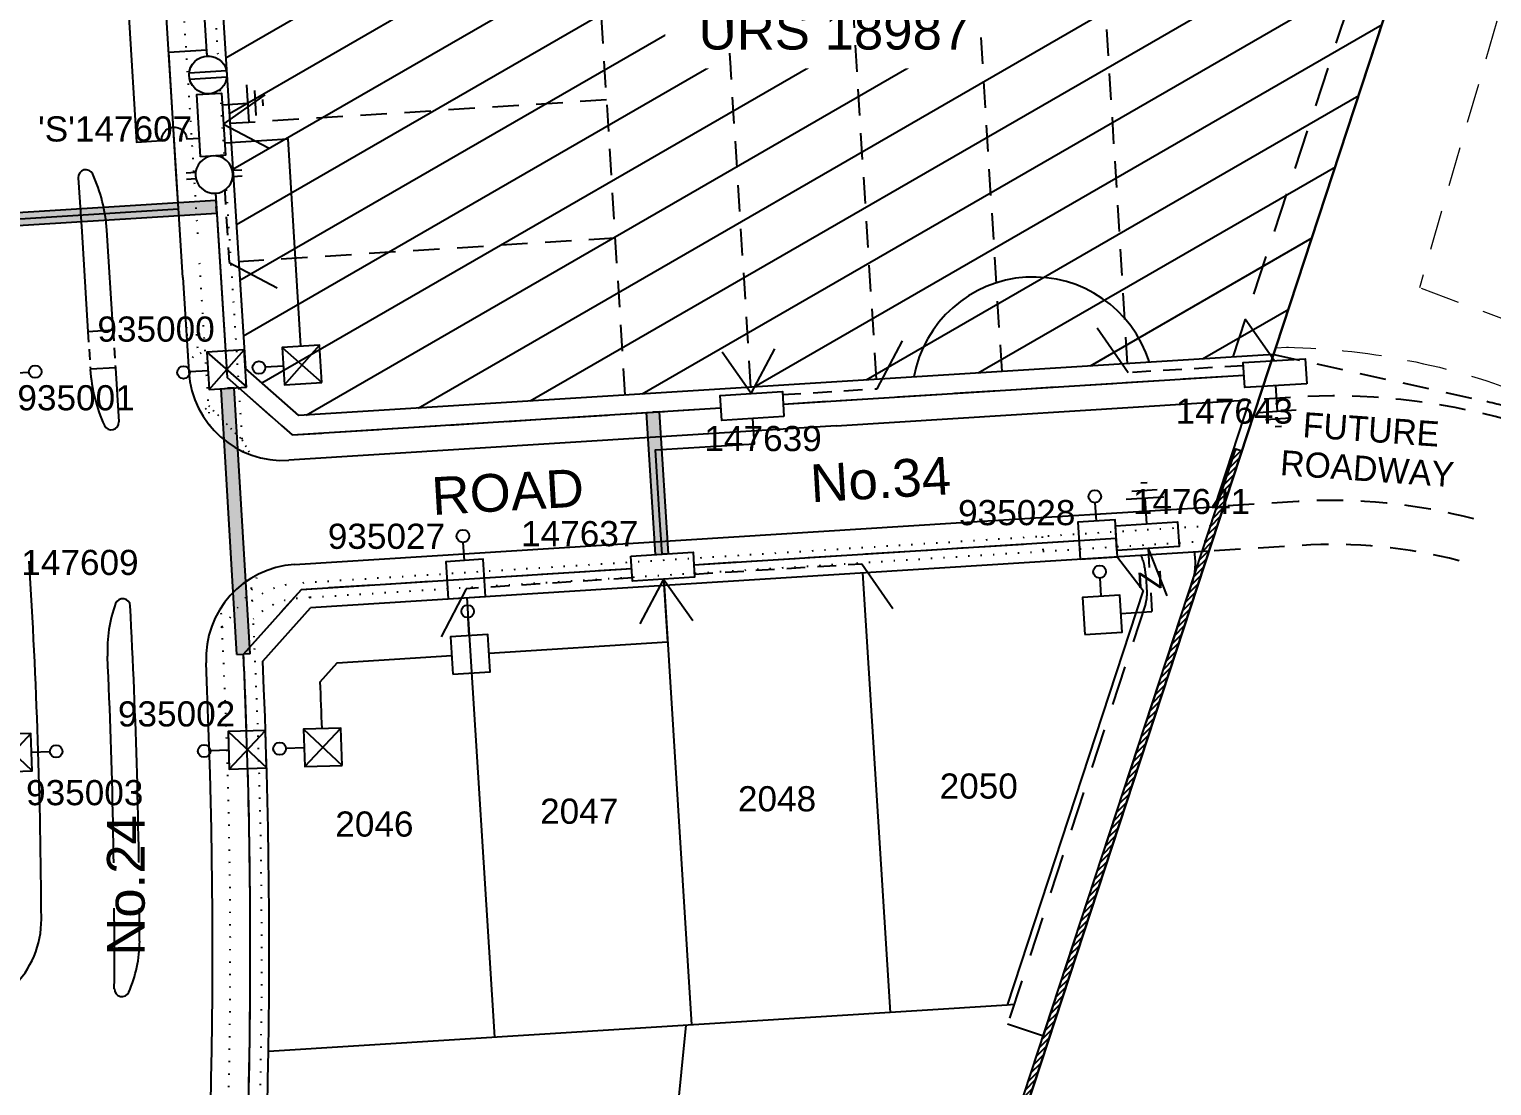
# Model space of a CAD drawing. Header units: metres. Extents: x 305482 to 305978, y 6275861 to 6276842.
# Drawn here: x 305741.5 to 305857.8, y 6276388.3 to 6276472.3 of the extents above; entities that cross this region are included whole.
import ezdxf
from ezdxf.enums import TextEntityAlignment as Align

# ---------------------------------------------------------------- set-up
doc = ezdxf.new("R2010")
doc.units = ezdxf.units.M
doc.header["$LTSCALE"] = 0.7
for name, pattern in [('Cable Exist OH', [1, 1, 0]), ('Cable Exist UG', [8.2, 4, -1.2, 1.8, -1.2]), ('Dash', [5, 3, -2]), ('DOT', [6.35, 0, -6.35]), ('IE Trench LV', [6.5, 5, -1.5])]:
    doc.linetypes.add(name, pattern=pattern)
doc.layers.get('0').update_dxf_attribs({"color": 6})
for name, color, linetype in [('_User Miscellaneous1', 3, 'Continuous'), ('_User Miscellaneous10', 8, 'Continuous'), ('_User Miscellaneous11', 7, 'Continuous'), ('_User Miscellaneous3', 11, 'Continuous'), ('_User Miscellaneous4', 7, 'Continuous'), ('_User Miscellaneous7', 150, 'Continuous'), ('_User Miscellaneous8', 7, 'Continuous'), ('_User Miscellaneous9', 8, 'Continuous'), ('Cadastre Developer_SP_NEW', 4, 'Continuous'), ('Cadastre Land Parcels_SP_EXT', 4, 'Continuous'), ('Cadastre Roads_SP_NEW', 8, 'Continuous'), ('Duct_SP_NEW', 2, 'Continuous'), ('Equip_LV_NEW', 5, 'Continuous'), ('Mains_LV_NEW_R6', 2, 'Continuous'), ('Mains_LV_NEW_T84', 2, 'Continuous'), ('Services_SP_NEW_UG', 2, 'Continuous'), ('SupportsUG_SP_LV_NEW', 2, 'Continuous'), ('SupportsUG_SP_LV_SL_NEW', 2, 'Continuous'), ('Trench_SP_NEW', 2, 'Continuous')]:
    doc.layers.add(name, color=color, linetype=linetype)
doc.layers.add('_User Miscellaneous5', color=7, linetype='Continuous', lineweight=35)
doc.layers.add('_User Notes', color=7, linetype='Continuous', plot=False)
doc.styles.add('ARIAL', font='arial.ttf', dxfattribs={"height": 2})
doc.styles.add('ARIAL 3.0', font='arial.ttf', dxfattribs={"height": 3})
doc.styles.add('Dot', font='dotfont.shx', dxfattribs={"height": 2})
doc.styles.add('POLE_LABEL', font='arial.ttf')
doc.styles.add('SL_LABEL', font='arial.ttf')
doc.styles.get("Standard").update_dxf_attribs({"font": 'arial.ttf'})
doc.styles.add('style1', font='iso3098b.shx')
doc.linetypes.add('Cable New UG', pattern='A,8,-1,["x",style1,S=3.5,R=0,X=0.35,Y=-1],-3.5', length=12.5)
doc.linetypes.add('Cable Z', pattern='A,8,-1,["Z",Standard,S=2.5,R=0,X=0.35,Y=-1.25],-3.5', length=12.5)
doc.linetypes.add('IE Trench HV', pattern='A,8,-2,["/",style1,S=2.5,R=0,X=0.1,Y=-1],-4.5', length=14.5)

# ---------------------------------------------------------------- blocks, each defined once
blk = doc.blocks.new('*U52')
at = {"lineweight": -3}
blk.add_lwpolyline([(-2.48, 2.49), (2.47, 2.49), (2.47, 0.51), (-2.48, 0.51)], close=True, dxfattribs=at)
for tag, flags, p in [('STREET_CODE', 9, (1.5, 3.5)), ('OWNED_BY', 9, (1.5, 3.3)), ('OPERATED_BY', 9, (1.5, 3.1)), ('STATE', 9, (1.5, 2.7)), ('SUPPORT_TYPE', 9, (1.5, 2.5)), ('MAINTAINED_BY', 9, (1.5, 2.9)), ('USAGE', 9, (1.5, 2.3)), ('SUBURB', 9, (1.5, 1.7)), ('STREETNAME', 9, (1.5, 1.5)), ('LEGEND', 9, (1.5, 2.1)), ('PARENT', 9, (1.5, 1.9)), ('LOCATION', 9, (1.5, 1.3)), ('NOTES', 9, (1.5, 1.1)), ('Z', 1, (1.5, 0.9))]:
    blk.add_attdef(tag, text='', height=0.2, dxfattribs=dict(flags=flags)).set_placement(p, align=Align.MIDDLE_LEFT)
at = {"layer": '_User Miscellaneous4', "style": 'ARIAL', "flags": 8}
blk.add_attdef('ASSET_NUM', text='', height=2, dxfattribs=at).set_placement((2, 5.5), align=Align.MIDDLE_LEFT)
blk = doc.blocks.new('A$C1B2C29DD')
at = {"layer": 'Services_SP_NEW_UG', "color": 2, "flags": 128}
for points in [[(0, 0), (-2.1, 3.44)], [(0, 0), (2.1, 3.44)]]:
    blk.add_lwpolyline(points, dxfattribs=at)
blk = doc.blocks.new('*U51')
at = {"layer": 'Services_SP_NEW_UG', "color": 2, "flags": 128}
blk.add_lwpolyline([(15.7, -0.72), (17.94, 2.97)], dxfattribs=at)
at = {"layer": 'Services_SP_NEW_UG', "color": 2, "linetype": 'Dash', "ltscale": 0.7, "flags": 128}
blk.add_lwpolyline([(2.47, -0.75), (15.7, -0.72)], dxfattribs=at)
blk = doc.blocks.new('*U50')
at = {"layer": 'Services_SP_NEW_UG', "color": 2, "flags": 128}
blk.add_lwpolyline([(-15.8, -0.73), (-18.04, 2.96)], dxfattribs=at)
at = {"layer": 'Services_SP_NEW_UG', "color": 2, "linetype": 'Dash', "ltscale": 0.7, "flags": 128}
blk.add_lwpolyline([(-2.47, -0.75), (-15.8, -0.73)], dxfattribs=at)
blk = doc.blocks.new('*U70')
at = {"layer": 'Services_SP_NEW_UG', "color": 2, "flags": 128}
blk.add_lwpolyline([(11, -0.75), (13.25, 2.93)], dxfattribs=at)
at = {"layer": 'Services_SP_NEW_UG', "color": 2, "linetype": 'Dash', "ltscale": 0.7, "flags": 128}
blk.add_lwpolyline([(2.47, -0.75), (11, -0.75)], dxfattribs=at)
blk = doc.blocks.new('*U54')
at = {"layer": 'Services_SP_NEW_UG', "color": 2, "flags": 128}
blk.add_lwpolyline([(10, -0.75), (12.25, 2.93)], dxfattribs=at)
at = {"layer": 'Services_SP_NEW_UG', "color": 2, "linetype": 'Dash', "ltscale": 0.7, "flags": 128}
blk.add_lwpolyline([(2.47, -0.75), (10, -0.75)], dxfattribs=at)
blk = doc.blocks.new('*U71')
at = {"lineweight": -3}
blk.add_lwpolyline([(-2.51, 2.46), (2.44, 2.52), (2.47, 0.54), (-2.48, 0.48)], close=True, dxfattribs=at)
for tag, flags, p in [('STREET_CODE', 9, (1.5, 3.5)), ('OWNED_BY', 9, (1.5, 3.3)), ('OPERATED_BY', 9, (1.5, 3.1)), ('STATE', 9, (1.5, 2.7)), ('SUPPORT_TYPE', 9, (1.5, 2.5)), ('MAINTAINED_BY', 9, (1.5, 2.9)), ('USAGE', 9, (1.5, 2.3)), ('SUBURB', 9, (1.5, 1.7)), ('STREETNAME', 9, (1.5, 1.5)), ('LEGEND', 9, (1.5, 2.1)), ('PARENT', 9, (1.5, 1.9)), ('LOCATION', 9, (1.5, 1.3)), ('NOTES', 9, (1.5, 1.1)), ('Z', 1, (1.5, 0.9))]:
    blk.add_attdef(tag, text='', height=0.2, dxfattribs=dict(flags=flags)).set_placement(p, align=Align.MIDDLE_LEFT)
at = {"layer": '_User Miscellaneous4', "style": 'ARIAL', "flags": 8}
blk.add_attdef('ASSET_NUM', text='', height=2, dxfattribs=at).set_placement((2, 5.5), align=Align.MIDDLE_LEFT)
blk = doc.blocks.new('*U72')
at = {"layer": 'Services_SP_NEW_UG', "color": 2, "flags": 128}
blk.add_lwpolyline([(-11.63, 1.02), (-13.29, 5)], dxfattribs=at)
at = {"layer": 'Services_SP_NEW_UG', "color": 2, "linetype": 'Dash', "ltscale": 0.7, "flags": 128}
blk.add_lwpolyline([(-2.56, -0.37), (-11.63, 1.02)], dxfattribs=at)
blk = doc.blocks.new('*U242')
at = {"layer": '_User Miscellaneous7', "lineweight": -3}
for points in [[(0, -3.03), (0, -1.58)], [(-1.49, -3.03), (1.49, -6)], [(1.49, -3.03), (-1.49, -6)]]:
    blk.add_lwpolyline(points, dxfattribs=at)
blk.add_lwpolyline([(-1.49, -6), (1.49, -6), (1.49, -3.03), (-1.49, -3.03)], close=True, dxfattribs=at)
blk.add_circle((0, -1.08), 0.5, dxfattribs=at)
at = {"layer": '_User Miscellaneous8', "color": 2, "lineweight": -3}
blk.add_lwpolyline([(-1.49, 0), (1.49, 0), (1.49, 2.97), (-1.49, 2.97)], close=True, dxfattribs=at)
at = {"layer": '_User Miscellaneous9', "color": 2, "lineweight": -3}
for points in [[(-1.49, 2.97), (1.49, 0)], [(1.49, 2.97), (-1.49, -0.01)]]:
    blk.add_lwpolyline(points, dxfattribs=at)
at = {"style": 'POLE_LABEL', "flags": 9}
blk.add_attdef('STRUCTURE_PLANT_NUMBER', text='', height=0.2, dxfattribs=at).set_placement((1.64, 1.73), align=Align.MIDDLE_LEFT)
for tag, flags, p in [('STREET_CODE', 9, (1.64, 1.49)), ('OWNED_BY', 9, (1.64, 1.09)), ('COLUMN_TYPE', 9, (1.64, 1.29)), ('OPERATED_BY', 9, (1.64, 0.89)), ('STATE', 9, (1.64, 0.49)), ('MAINTAINED_BY', 9, (1.64, 0.69)), ('USAGE', 9, (1.64, 0.29)), ('LEGEND', 9, (1.64, 0.09)), ('SUBURB', 9, (1.64, -0.31)), ('STREETNAME', 9, (1.64, -0.51)), ('PARENT', 9, (1.64, -0.11)), ('LOCATION', 9, (1.64, -0.71)), ('NOTES', 9, (1.64, -0.91)), ('LABEL_ALIGNMENT', 9, (1.64, -1.11)), ('Z', 1, (1.64, -1.31))]:
    blk.add_attdef(tag, text='', height=0.2, dxfattribs=dict(flags=flags)).set_placement(p, align=Align.MIDDLE_LEFT)
at = {"layer": '_User Miscellaneous5', "style": 'ARIAL', "flags": 8}
blk.add_attdef('ASSET_NUM', text='', height=2, dxfattribs=at).set_placement((2, 3.49), align=Align.MIDDLE_LEFT)
blk = doc.blocks.new('*U107')
at = {"layer": '_User Miscellaneous8', "color": 2}
blk.add_line((0, 0), (0, 1.45), dxfattribs=at)
blk.add_circle((0, 1.95), 0.5, dxfattribs=at)
for tag, p, flags in [('Z', (0, 0), 1), ('OPERATED_BY', (0, -9.61), 9)]:
    blk.add_attdef(tag, p, '', height=0.2, dxfattribs=dict(flags=flags))
at = {"style": 'SL_LABEL', "flags": 9}
blk.add_attdef('STREET_CODE', text='', height=0.2, dxfattribs=at).set_placement((0, -0.2), align=Align.MIDDLE_LEFT)
at = {"flags": 9}
for tag, p in [('CONSTRUCTED_VOLTAGE', (0, -0.4)), ('CONTROL_TYPE', (0, -0.6)), ('LANTERN_PURPOSE', (0, -0.8)), ('LANTERN_TYPE', (0, -1)), ('NO_PHASES', (0, -1.2)), ('OPERATING_VOLTAGE', (0, -1.4)), ('ORIENTATION', (0, -1.6)), ('OWNED_BY', (0, -1.8)), ('STATE', (0, -2)), ('CEXIST', (0, -2.4)), ('USAGE', (0, -2.2)), ('CNEW', (0, -2.6)), ('CNUMBER', (0, -2.8)), ('CREMOVE', (0, -3)), ('CREPLACE', (0, -3.2)), ('LKINGHEIGHT', (0, -3.4)), ('LBRACKET', (0, -3.6)), ('LBRACKETVOCAB', (0, -3.8)), ('LCATEGORY', (0, -4)), ('LCHARGE1', (0, -4.2)), ('LCHARGE1PERCENT', (0, -4.4)), ('LCHARGE2', (0, -4.6)), ('LCHARGE2PERCENT', (0, -4.8)), ('LCHARGE3', (0, -5)), ('LCHARGE3PERCENT', (0, -5.2)), ('LEXIST', (0, -5.4)), ('LLAMP', (0, -5.6)), ('LLAMPVOCAB', (0, -5.8)), ('LMAST', (0, -6)), ('LMASTVOCAB', (0, -6.2)), ('LNEW', (0, -6.4)), ('LANTNUMBER', (0, -6.6)), ('LOUTREACH', (0, -7)), ('LOUTREACHVOCAB', (0, -7.2)), ('LRATECODE', (0, -7.4)), ('LREMOVE', (0, -7.6)), ('LREPLACE', (0, -7.8)), ('LTYPE', (0, -8)), ('LTYPEVOCAB', (0, -8.2)), ('SUBURB', (0, -8.6)), ('STREETNAME', (0, -8.8)), ('LEGEND', (0, -8.4)), ('LOCATION', (0, -9)), ('NOTES', (0, -9.2)), ('MAINTAINED_BY', (0, -9.86))]:
    blk.add_attdef(tag, text='', height=0.2, dxfattribs=at).set_placement(p, align=Align.MIDDLE_LEFT)
at = {"layer": '_User Notes', "style": 'SL_LABEL', "flags": 8}
blk.add_attdef('ASSET_NUM', text='', height=2.5, dxfattribs=at).set_placement((2, 2), align=Align.MIDDLE_LEFT)
at = {"layer": '_User Notes', "flags": 8}
blk.add_attdef('LNUMBER', text='', height=2.5, dxfattribs=at).set_placement((1.2, -2.8), align=Align.MIDDLE_LEFT)
blk = doc.blocks.new('*U158')
at = {"layer": '_User Miscellaneous7', "lineweight": -3}
blk.add_lwpolyline([(0, -3.03), (0, -1.58)], dxfattribs=at)
blk.add_lwpolyline([(-1.49, -6), (1.49, -6), (1.49, -3.03), (-1.49, -3.03)], close=True, dxfattribs=at)
blk.add_circle((0, -1.08), 0.5, dxfattribs=at)
at = {"layer": '_User Miscellaneous8', "color": 2, "lineweight": -3}
blk.add_lwpolyline([(-1.49, 0), (1.49, 0), (1.49, 2.97), (-1.49, 2.97)], close=True, dxfattribs=at)
at = {"style": 'POLE_LABEL', "flags": 9}
blk.add_attdef('STRUCTURE_PLANT_NUMBER', text='', height=0.2, dxfattribs=at).set_placement((1.64, 1.73), align=Align.MIDDLE_LEFT)
for tag, flags, p in [('STREET_CODE', 9, (1.64, 1.49)), ('OWNED_BY', 9, (1.64, 1.09)), ('COLUMN_TYPE', 9, (1.64, 1.29)), ('OPERATED_BY', 9, (1.64, 0.89)), ('STATE', 9, (1.64, 0.49)), ('MAINTAINED_BY', 9, (1.64, 0.69)), ('USAGE', 9, (1.64, 0.29)), ('LEGEND', 9, (1.64, 0.09)), ('SUBURB', 9, (1.64, -0.31)), ('STREETNAME', 9, (1.64, -0.51)), ('PARENT', 9, (1.64, -0.11)), ('LOCATION', 9, (1.64, -0.71)), ('NOTES', 9, (1.64, -0.91)), ('LABEL_ALIGNMENT', 9, (1.64, -1.11)), ('Z', 1, (1.64, -1.31))]:
    blk.add_attdef(tag, text='', height=0.2, dxfattribs=dict(flags=flags)).set_placement(p, align=Align.MIDDLE_LEFT)
at = {"layer": '_User Miscellaneous5', "style": 'ARIAL', "flags": 8}
blk.add_attdef('ASSET_NUM', text='', height=2, dxfattribs=at).set_placement((2, 3.49), align=Align.MIDDLE_LEFT)
blk = doc.blocks.new('Earth')
for p, q in [((0, -2.04), (0, 0)), ((-1.5, -2.04), (1.5, -2.04)), ((-1, -2.64), (1, -2.64)), ((-0.25, -3.24), (0.25, -3.24))]:
    blk.add_line(p, q)
blk = doc.blocks.new('*U116')
for tag, flags, p in [('ACTUAL_STATUS', 9, (1.5, 0)), ('CONSTRUCTED_VOLTAGE', 9, (1.5, -0.2)), ('OPERATING_VOLTAGE', 9, (1.5, -0.6)), ('ORIENTATION', 9, (1.5, -0.8)), ('STATE', 9, (1.5, -1)), ('SWITCH_TYPE', 9, (1.5, -1.2)), ('NO_PHASES', 9, (1.5, -0.4)), ('OWNED_BY', 9, (1.5, -1.8)), ('OPERATED_BY', 9, (1.5, -2)), ('USAGE', 9, (1.5, -1.4)), ('NOTES', 9, (1.5, -1.6)), ('MAINTAINED_BY', 9, (1.5, -2.2)), ('NUMBER_OF_PHASES', 9, (1.5, -2.4)), ('TYPE', 9, (1.5, -2.6)), ('Z', 1, (1.5, -2.8))]:
    blk.add_attdef(tag, text='', height=0.2, dxfattribs=dict(flags=flags)).set_placement(p, align=Align.MIDDLE_LEFT)
blk.add_wipeout([(-7.7, 2.05), (-7.83, 1.91), (-7.93, 1.75), (-8.02, 1.58), (-8.08, 1.41), (-8.12, 1.22), (-8.14, 1.04), (-8.13, 0.85), (-8.1, 0.66), (-8.05, 0.48), (-7.98, 0.31), (-7.88, 0.15), (-7.77, 0), (-7.63, -0.13), (-7.49, -0.25), (-7.32, -0.34), (-7.15, -0.42), (-6.97, -0.47), (-6.79, -0.5), (-6.6, -0.5), (-6.41, -0.49), (-6.23, -0.44), (-6.05, -0.38), (-5.89, -0.3), (-5.73, -0.19), (-5.59, -0.07), (-5.47, 0.07), (-5.36, 0.23), (-5.27, 0.4), (-5.21, 0.57), (-5.17, 0.76), (-5.15, 0.94), (-5.16, 1.13), (-5.19, 1.32), (-5.24, 1.5), (-5.31, 1.67), (-5.41, 1.83), (-5.52, 1.98), (-5.66, 2.11), (-5.81, 2.23), (-5.97, 2.32), (-6.14, 2.4), (-6.32, 2.45), (-6.5, 2.48), (-6.69, 2.48), (-6.88, 2.47), (-7.06, 2.42), (-7.24, 2.36), (-7.41, 2.28), (-7.56, 2.17)])
for p, q in [((-6.9, -0.49), (-6.9, 2.47)), ((-6.4, -0.49), (-6.4, 2.47))]:
    blk.add_line(p, q)
blk.add_circle((-6.65, 0.99), 1.5)
blk = doc.blocks.new('LV_UG_LINKS_OPEN_NEW')
blk.add_wipeout([(-1.17, 0.93), (-1.28, 0.78), (-1.36, 0.61), (-1.43, 0.44), (-1.47, 0.25), (-1.49, 0.07), (-1.49, -0.12), (-1.46, -0.31), (-1.41, -0.49), (-1.34, -0.66), (-1.25, -0.82), (-1.13, -0.97), (-1, -1.11), (-0.86, -1.22), (-0.7, -1.32), (-0.53, -1.4), (-0.35, -1.45), (-0.16, -1.49), (0.03, -1.49), (0.21, -1.48), (0.4, -1.44), (0.57, -1.38), (0.74, -1.3), (0.9, -1.19), (1.04, -1.07), (1.17, -0.93), (1.28, -0.78), (1.36, -0.61), (1.43, -0.44), (1.47, -0.25), (1.49, -0.07), (1.49, 0.12), (1.46, 0.31), (1.41, 0.49), (1.34, 0.66), (1.25, 0.82), (1.13, 0.97), (1, 1.11), (0.86, 1.22), (0.7, 1.32), (0.53, 1.4), (0.35, 1.45), (0.16, 1.49), (-0.03, 1.49), (-0.21, 1.48), (-0.4, 1.44), (-0.57, 1.38), (-0.74, 1.3), (-0.9, 1.19), (-1.04, 1.07)])
for p, q in [((-0.25, 1.47), (-0.25, 2.22)), ((0.25, 1.47), (0.25, 2.22)), ((-0.25, -1.47), (-0.25, -2.22)), ((0.25, -1.47), (0.25, -2.22))]:
    blk.add_line(p, q)
blk.add_lwpolyline([(1.49, 0, 1), (-1.49, 0, 1)], format="xyb", close=True)
for tag, p, flags in [('ORIENTATION', (0, 0), 9), ('Z', (0, 0), 1), ('USAGE', (0, -0.2), 9), ('NOTES', (0, -0.4), 9)]:
    blk.add_attdef(tag, p, '', height=0.2, dxfattribs=dict(flags=flags))

msp = doc.modelspace()

# ---------------------------------------------------------------- hatches: boundary and pattern name
at = {"layer": '_User Miscellaneous11'}
h = msp.add_hatch(dxfattribs=at)
h.set_pattern_fill('ANSI31', color=3, scale=1.25, angle=345)
edge = h.paths.add_edge_path()
edge.add_line((305840.43, 6276446.44), (305762.94, 6276441.58))
edge.add_line((305762.94, 6276441.58), (305758.7, 6276445.32))
edge.add_line((305755.94, 6276489.21), (305758.7, 6276445.32))
edge.add_arc((305766.4, 6276498.34), 10.05, 111.4788, 140.7152)
edge.add_arc((305760.59, 6276503.09), 2.55, 140.7152, 158.9299)
edge.add_arc((305790.92, 6276491.41), 35.05, 158.9299, 183.5945)
edge.add_line((305762.72, 6276507.69), (305766.2, 6276509.06))
edge.add_arc((305775.35, 6276485.8), 25, 93.5945, 111.4792)
edge.add_line((305821.1, 6276513.72), (305773.79, 6276510.75))
edge.add_arc((305827.56, 6276410.93), 103, 84.9142, 93.5945)
edge.add_line((305836.69, 6276513.52), (305838.26, 6276512.98))
edge.add_line((305844.47, 6276505.42), (305838.26, 6276512.98))
edge.add_line((305853.89, 6276487.43), (305844.47, 6276505.42))
edge.add_line((305853.89, 6276487.43), (305840.43, 6276446.44))
h.paths.add_polyline_path([(305793.78, 6276469.41), (305816.99, 6276469.41), (305816.99, 6276475.59), (305793.78, 6276475.59)], flags=24)
h = msp.add_hatch(color=256, dxfattribs=at)
h.dxf.hatch_style = 1
h.paths.add_polyline_path([(305737.79, 6276457.54), (305737.85, 6276456.5), (305756.42, 6276457.67), (305756.35, 6276458.7)])
h = msp.add_hatch(color=256, dxfattribs=at)
h.dxf.hatch_style = 1
h.paths.add_polyline_path([(305758.03, 6276422.57), (305759.07, 6276422.63), (305757.81, 6276443.77), (305756.77, 6276443.71)])
h = msp.add_hatch(color=256, dxfattribs=at)
h.dxf.hatch_style = 1
h.paths.add_polyline_path([(305791.29, 6276430.52), (305792.33, 6276430.59), (305791.62, 6276441.88), (305790.59, 6276441.81)])
at = {"layer": '_User Miscellaneous9', "lineweight": -3}
h = msp.add_hatch(dxfattribs=at)
h.set_pattern_fill('ANSI31', color=256, scale=0.1)
h.set_pattern_definition([(45, (0, 0), (-0.224506403027, 0.224506403027), [])])
h.paths.add_polyline_path([(305837.89, 6276438.78), (305781.35, 6276266.49), (305780.88, 6276266.65), (305834.73, 6276430.76), (305837.42, 6276438.94)])

# ---------------------------------------------------------------- linework, layer by layer
at = {"layer": '_User Miscellaneous10', "linetype": 'Dash', "ltscale": 1.5}
for p, q in [((305837.21, 6276446.24), (305848.69, 6276481.21)), ((305819.78, 6276394.75), (305819.24, 6276394.71)), ((305819.78, 6276394.75), (305819.24, 6276394.71)), ((305819.78, 6276394.75), (305819.24, 6276394.71))]:
    msp.add_line(p, q, dxfattribs=at)
at = {"layer": '_User Miscellaneous10', "linetype": 'Dash', "lineweight": 0, "ltscale": 1.5, "flags": 128}
for points in [[(305866.93, 6276503.19), (305852, 6276451.74)], [(305840.63, 6276446.95), (305841.45, 6276447.01), (305841.45, 6276447.01), (305841.6, 6276447), (305842.08, 6276446.99), (305842.73, 6276446.96), (305843.38, 6276446.93), (305844.03, 6276446.89), (305844.68, 6276446.85), (305845.33, 6276446.79), (305845.97, 6276446.73), (305846.62, 6276446.66), (305847.26, 6276446.58), (305847.9, 6276446.5), (305848.54, 6276446.41), (305849.18, 6276446.31), (305849.81, 6276446.2), (305850.45, 6276446.09), (305851.08, 6276445.96), (305851.71, 6276445.84), (305852.34, 6276445.7), (305852.96, 6276445.56), (305853.59, 6276445.41), (305854.21, 6276445.25), (305854.83, 6276445.08), (305855.44, 6276444.91), (305856.05, 6276444.73), (305856.66, 6276444.55), (305857.27, 6276444.36), (305857.88, 6276444.16), (305858.48, 6276443.95), (305859.08, 6276443.74), (305859.67, 6276443.52), (305860.26, 6276443.29), (305860.85, 6276443.06), (305861.44, 6276442.82), (305862.02, 6276442.57), (305862.6, 6276442.32), (305863.17, 6276442.06), (305863.74, 6276441.79), (305864.31, 6276441.52), (305864.87, 6276441.24), (305865.43, 6276440.95), (305865.99, 6276440.66), (305866.54, 6276440.36), (305867.09, 6276440.06), (305867.63, 6276439.75), (305868.17, 6276439.43), (305868.7, 6276439.11), (305868.7, 6276439.11), (305869.26, 6276438.83), (305869.81, 6276438.55), (305870.36, 6276438.26), (305870.91, 6276437.96), (305871.45, 6276437.65), (305871.99, 6276437.34), (305872.52, 6276437.03), (305873.05, 6276436.7), (305873.58, 6276436.37), (305874.1, 6276436.04), (305874.62, 6276435.7), (305875.14, 6276435.35), (305875.65, 6276435), (305876.16, 6276434.64), (305876.66, 6276434.27), (305877.16, 6276433.9), (305877.65, 6276433.53), (305878.14, 6276433.14), (305878.63, 6276432.76), (305879.11, 6276432.36), (305879.58, 6276431.96), (305880.06, 6276431.56), (305880.52, 6276431.15), (305880.98, 6276430.73), (305881.44, 6276430.31), (305881.89, 6276429.88), (305882.34, 6276429.45), (305882.78, 6276429.02), (305883.22, 6276428.57), (305883.65, 6276428.13), (305884.08, 6276427.67), (305884.5, 6276427.22), (305884.91, 6276426.76), (305885.01, 6276426.65)]]:
    msp.add_lwpolyline(points, dxfattribs=at)
msp.add_lwpolyline([(305852.13, 6276451.69), (305877.53, 6276442.27), (305873.86, 6276459.04, -0.083034), (305873.21, 6276476.82), (305876.51, 6276499.88)], format="xyb", dxfattribs=at)
at = {"layer": '_User Miscellaneous3', "color": 3, "linetype": 'DOT', "ltscale": 0.2}
for p, q in [((305754.02, 6276447.98), (305755.42, 6276448.07)), ((305754.11, 6276446.48), (305755.51, 6276446.57)), ((305835.41, 6276432.8), (305762.7, 6276428.23)), ((305822.02, 6276431.96), (305822.09, 6276430.76)), ((305835.97, 6276432.84), (305835.94, 6276432.84)), ((305835, 6276431.57), (305763.82, 6276427.1)), ((305835.56, 6276431.61), (305835.54, 6276431.61))]:
    msp.add_line(p, q, dxfattribs=at)
at = {"layer": '_User Miscellaneous3', "color": 3, "linetype": 'DOT', "ltscale": 0.2, "flags": 128}
for points in [[(305754.92, 6276456.03), (305752.84, 6276489.02)], [(305758.51, 6276438.71), (305758.1, 6276445.28), (305755.34, 6276489.17)], [(305755.88, 6276440.77), (305755.6, 6276445.12), (305755.01, 6276454.53)], [(305753.98, 6276448.58), (305754.82, 6276448.03), (305754.91, 6276446.53), (305754.15, 6276445.88)], [(305759.19, 6276427.71), (305759.72, 6276428.95)], [(305756.85, 6276424.72), (305759.19, 6276427.71)], [(305756.85, 6276424.72), (305756.22, 6276425.29)]]:
    msp.add_lwpolyline(points, dxfattribs=at)
at = {"layer": '_User Miscellaneous3', "color": 3, "linetype": 'DOT', "ltscale": 0.09, "flags": 128}
for points in [[(305755.21, 6276441.72), (305755.78, 6276442.36)], [(305755.78, 6276442.36), (305758.45, 6276439.64)], [(305758.45, 6276439.64), (305759.13, 6276438.46)]]:
    msp.add_lwpolyline(points, dxfattribs=at)
at = {"layer": '_User Miscellaneous3', "color": 3, "linetype": 'DOT', "ltscale": 0.2, "flags": 128}
for points in [[(305759.24, 6276426.82, 0.000887), (305759.14, 6276428.63)], [(305759.24, 6276426.82, -0.16837), (305762.7, 6276428.23)], [(305742.85, 6276277.61, 0.002247), (305743.92, 6276282.05, 0.069396), (305756.98, 6276421.92, 0.002158), (305756.76, 6276426.3)], [(305763.83, 6276427.1), (305762.77, 6276427.04, 0.178436), (305759.32, 6276425.4, 0.178436)], [(305744.75, 6276274.88, 0.003322), (305746.36, 6276281.48, 0.069396), (305759.48, 6276422.03, 0.001649), (305759.32, 6276425.4, 0.001649)]]:
    msp.add_lwpolyline(points, format="xyb", dxfattribs=at)
at = {"layer": '_User Miscellaneous9', "linetype": 'Dash'}
for p, q in [((305840.43, 6276446.44), (305856.52, 6276442.88)), ((305842.37, 6276434.74), (305836.47, 6276434.37))]:
    msp.add_line(p, q, dxfattribs=at)
at = {"layer": '_User Miscellaneous9', "linetype": 'Dash', "flags": 128}
for points in [[(305788.89, 6276443.21), (305784.6, 6276511.43)], [(305828.81, 6276445.72), (305826.71, 6276479.65)], [(305788.1, 6276455.68), (305758.16, 6276453.8)]]:
    msp.add_lwpolyline(points, dxfattribs=at)
for points in [[(305859.07, 6276441.21, 0.084206), (305841.85, 6276443.03), (305839.26, 6276442.86)], [(305855.17, 6276430.04, 0.079504), (305842.59, 6276431.25), (305835.29, 6276430.79)]]:
    msp.add_lwpolyline(points, format="xyb", dxfattribs=at)
at = {"layer": '_User Miscellaneous9', "lineweight": -3}
msp.add_lwpolyline([(305837.89, 6276438.78), (305781.35, 6276266.49), (305780.88, 6276266.65), (305834.73, 6276430.76), (305837.42, 6276438.94), (305837.89, 6276438.78)], dxfattribs=at)
at = {"layer": '_User Miscellaneous9', "linetype": 'Dash'}
for radius, start, end in [(52.8, 74.2728, 77.4965), (43.5, 75.0335, 93.5945)]:
    msp.add_arc((305845.09, 6276391.33), radius, start, end, dxfattribs=at)
at = {"layer": 'Cadastre Developer_SP_NEW'}
for p, q in [((305840.43, 6276446.44), (305859.85, 6276505.57)), ((305755.94, 6276489.21), (305758.7, 6276445.32)), ((305840.43, 6276446.44), (305762.94, 6276441.58)), ((305762.94, 6276441.58), (305758.7, 6276445.32)), ((305835.29, 6276430.79), (305763.87, 6276426.3)), ((305781.2, 6276266.02), (305835.29, 6276430.79)), ((305828, 6276430.33), (305830.06, 6276427.67)), ((305807.74, 6276429.06), (305809.93, 6276394.13)), ((305791.97, 6276428.07), (305794.16, 6276393.14)), ((305760.08, 6276422.06), (305763.87, 6276426.3)), ((305776.3, 6276427.09), (305778.49, 6276392.15)), ((305819.24, 6276394.71), (305760.53, 6276391.03)), ((305790.66, 6276361.66), (305793.72, 6276393.11))]:
    msp.add_line(p, q, dxfattribs=at)
msp.add_lwpolyline([(305758.22, 6276452.84), (305758.7, 6276445.32)], dxfattribs=at)
at = {"layer": 'Cadastre Developer_SP_NEW', "flags": 128}
msp.add_lwpolyline([(305830.54, 6276445.82, 0.784259), (305811.83, 6276444.65)], format="xyb", dxfattribs=at)
at = {"layer": 'Cadastre Land Parcels_SP_EXT', "linetype": 'Continuous'}
for points in [[(305583.88, 6275932.8), (305618.47, 6275920.9), (305662.91, 6275905.6), (305859.83, 6276505.62), (305709.76, 6276557.25), (305611.04, 6276261.75), (305510.04, 6275959.42)], [(305946.49, 6276475.84), (305859.83, 6276505.62), (305662.91, 6275905.6), (305668.92, 6275903.54), (305684.6, 6275898.15), (305701.59, 6275892.3)]]:
    msp.add_lwpolyline(points, dxfattribs=at)
at = {"layer": 'Cadastre Roads_SP_NEW'}
for p, q in [((305753.73, 6276452.56), (305751.67, 6276485.38)), ((305748.18, 6276448.36), (305746.19, 6276448.24)), ((305748.37, 6276445.37), (305746.38, 6276445.25)), ((305748.37, 6276445.37), (305748.64, 6276441.08)), ((305805.65, 6276440.75), (305762.16, 6276438.02)), ((305762.6, 6276429.73), (305821.92, 6276433.46))]:
    msp.add_line(p, q, dxfattribs=at)
at = {"layer": 'Cadastre Roads_SP_NEW', "linetype": 'Dash', "ltscale": 0.4}
msp.add_line((305748.18, 6276448.36), (305748.37, 6276445.37), dxfattribs=at)
at = {"layer": 'Cadastre Roads_SP_NEW'}
for points in [[(305745.42, 6276460.48), (305745.69, 6276456.2)], [(305745.69, 6276456.2), (305746.19, 6276448.24)], [(305748.18, 6276448.36), (305747.68, 6276456.32)], [(305753.73, 6276452.56), (305754.2, 6276445.04)], [(305805.65, 6276440.75), (305838.53, 6276442.82)], [(305835.74, 6276434.33), (305838.53, 6276442.82)], [(305821.92, 6276433.46), (305835.74, 6276434.33)]]:
    msp.add_lwpolyline(points, dxfattribs=at)
at = {"layer": 'Cadastre Roads_SP_NEW', "linetype": 'Dash', "ltscale": 0.4, "flags": 128}
msp.add_lwpolyline([(305746.19, 6276448.24), (305746.38, 6276445.25)], dxfattribs=at)
at = {"layer": 'Cadastre Roads_SP_NEW'}
for centre, radius, start, end in [((305746.02, 6276460.52), 0.6, 24.7232, 183.5945), ((305735.21, 6276455.54), 12.5, 3.5945, 24.7232), ((305758.85, 6276446.02), 12.5, 183.5945, 204.7232), ((305761.69, 6276445.51), 7.5, 183.5945, 273.5945), ((305748.04, 6276441.04), 0.6, 204.7232, 3.5945), ((305248.29, 6276399.01), 494.2, 0.2944, 3.5945), ((305763.07, 6276422.25), 7.5, 93.5945, 182.5845), ((305758.23, 6276422.99), 10.5, 159.7185, 182.9103), ((305748.95, 6276426.42), 0.6, 2.9103, 159.7185), ((305248.27, 6276399.01), 502.02, 0.089, 3.1331), ((305248.29, 6276399.01), 507.8, 346.6965, 2.5845), ((305248.29, 6276399.01), 500, 359.6548, 2.6873), ((305734.99, 6276401.51), 7.5, 268.0217, 0.2944), ((305739.8, 6276399.91), 10.5, 336.6362, 359.3435), ((305748.89, 6276395.99), 0.6, 179.2759, 336.0841)]:
    msp.add_arc(centre, radius, start, end, dxfattribs=at)
at = {"layer": 'Duct_SP_NEW'}
for p, q in [((305737.79, 6276457.54), (305756.35, 6276458.7)), ((305756.35, 6276458.7), (305756.38, 6276458.18)), ((305737.85, 6276456.5), (305756.42, 6276457.67)), ((305756.42, 6276457.67), (305756.38, 6276458.18)), ((305756.77, 6276443.71), (305757.29, 6276443.74)), ((305758.03, 6276422.57), (305756.77, 6276443.71)), ((305757.81, 6276443.77), (305757.29, 6276443.74)), ((305759.07, 6276422.63), (305757.81, 6276443.77)), ((305790.59, 6276441.81), (305791.1, 6276441.84)), ((305791.29, 6276430.52), (305790.59, 6276441.81)), ((305791.62, 6276441.88), (305791.1, 6276441.84)), ((305792.33, 6276430.59), (305791.62, 6276441.88)), ((305791.29, 6276430.52), (305791.81, 6276430.55)), ((305792.33, 6276430.59), (305791.81, 6276430.55)), ((305758.03, 6276422.57), (305758.55, 6276422.6)), ((305759.07, 6276422.63), (305758.55, 6276422.6))]:
    msp.add_line(p, q, dxfattribs=at)
at = {"layer": 'Mains_LV_NEW_R6', "color": 2, "linetype": 'Cable Z'}
for p, q in [((305830.44, 6276431), (305830.53, 6276429.5)), ((305791.94, 6276428.58), (305792.25, 6276423.58)), ((305830.66, 6276427.49), (305830.75, 6276426))]:
    msp.add_line(p, q, dxfattribs=at)
at = {"layer": 'Mains_LV_NEW_R6', "color": 2, "linetype": 'Cable Z', "ltscale": 0.9, "flags": 128}
for points in [[(305757.06, 6276463.25), (305762.06, 6276463.57), (305763.09, 6276447.08)], [(305828.28, 6276425.84), (305830.75, 6276426)], [(305778.06, 6276422.69), (305792.25, 6276423.58)]]:
    msp.add_lwpolyline(points, dxfattribs=at)
msp.add_lwpolyline([(305764.79, 6276416.69, 0.001808), (305764.65, 6276420.42), (305766, 6276421.93), (305775.1, 6276422.5)], format="xyb", dxfattribs=at)
at = {"layer": 'Mains_LV_NEW_T84', "color": 2, "linetype": 'Cable New UG', "flags": 128}
for points in [[(305754.71, 6276484.86), (305755.41, 6276473.64), (305749.43, 6276473.27), (305750.05, 6276463.31), (305751.23, 6276463.38)], [(305753.21, 6276460.8), (305752.61, 6276470.46), (305755.6, 6276470.65), (305755.63, 6276470.14)], [(305755.82, 6276467.16), (305755.82, 6276467.16)], [(305705.01, 6276435.27), (305705.39, 6276429.28), (305725.73, 6276430.56), (305724.27, 6276453.81), (305715.99, 6276453.29), (305715.53, 6276460.51), (305732.65, 6276461.58), (305737.82, 6276457.02), (305753.39, 6276458), (305753.21, 6276460.8)], [(305756.32, 6276459.24), (305757.24, 6276444.6), (305762.41, 6276440.04), (305796.49, 6276442.18)], [(305801.43, 6276442.49), (305838.06, 6276444.79)], [(305791.62, 6276433.66), (305791.29, 6276438.85), (305799.15, 6276439.34), (305799.02, 6276441.35)], [(305791.81, 6276430.55), (305791.62, 6276433.66)], [(305794.35, 6276429.72), (305827.91, 6276431.83)], [(305758.55, 6276422.6), (305763.16, 6276427.76), (305789.41, 6276429.41)]]:
    msp.add_lwpolyline(points, dxfattribs=at)
for points in [[(305751.23, 6276463.38), (305752.05, 6276463.44, -1), (305754.04, 6276463.56), (305755.05, 6276463.62)], [(305759.09, 6276397.52, 0.012283), (305758.55, 6276422.6)], [(305758.11, 6276367.26, 0.014817), (305759.09, 6276397.52, 0.013363)]]:
    msp.add_lwpolyline(points, format="xyb", dxfattribs=at)
at = {"layer": 'Services_SP_NEW_UG', "color": 2, "flags": 128}
for points in [[(305840.47, 6276445.94), (305838.15, 6276449.24)], [(305830.44, 6276431), (305831.93, 6276427.25)]]:
    msp.add_lwpolyline(points, dxfattribs=at)
at = {"layer": 'Trench_SP_NEW', "linetype": 'IE Trench HV', "ltscale": 0.9, "flags": 128}
for points in [[(305754.82, 6276483.16), (305755.82, 6276467.16)], [(305756.13, 6276462.22), (305757.11, 6276446.71)]]:
    msp.add_lwpolyline(points, dxfattribs=at)
at = {"layer": 'Trench_SP_NEW', "linetype": 'IE Trench LV', "flags": 128}
for points in [[(305801.43, 6276442.49), (305838.06, 6276444.79)], [(305758.15, 6276443.8), (305762.41, 6276440.04), (305796.49, 6276442.18)], [(305794.35, 6276429.72), (305824.94, 6276431.64)], [(305758.55, 6276422.6), (305763.16, 6276427.76), (305774.72, 6276428.49)], [(305777.69, 6276428.68), (305789.41, 6276429.41)]]:
    msp.add_lwpolyline(points, dxfattribs=at)
at = {"layer": 'Trench_SP_NEW', "linetype": 'IE Trench HV', "ltscale": 0.9, "flags": 128}
for points in [[(305758.8, 6276416.5, 0.002988), (305758.55, 6276422.6)], [(305758.72, 6276379.4, 0.00887), (305759.09, 6276397.52, 0.00784), (305758.89, 6276413.53)]]:
    msp.add_lwpolyline(points, format="xyb", dxfattribs=at)

# ---------------------------------------------------------------- block references
at = {"layer": 'Equip_LV_NEW', "linetype": 'Cable Exist OH', "lineweight": 0}
for p, rotation in [((305840.59, 6276443.96), 3.594536636398385), ((305830.32, 6276432.97), 183.5945366498468)]:
    msp.add_blockref('Earth', p, dxfattribs=dict(at, rotation=rotation))
at = {"layer": 'Services_SP_NEW_UG', "color": 2}
for p, rotation in [((305756.96, 6276464.75), 273.5945366300814), ((305798.9, 6276443.32), 3.59453664973272), ((305791.94, 6276428.58), 183.5945372609994)]:
    msp.add_blockref('A$C1B2C29DD', p, dxfattribs=dict(at, rotation=rotation))
at = {"layer": 'Services_SP_NEW_UG'}
for name, p, rotation in [('*U70', (305757.47, 6276464.78), 273.5945367360197), ('*U72', (305840.43, 6276446.44), 12.18729541302208), ('*U54', (305798.87, 6276443.83), 3.594536650515315), ('*U50', (305791.97, 6276428.07), 183.5945375691418), ('*U51', (305791.97, 6276428.07), 183.5945375662983)]:
    msp.add_blockref(name, p, dxfattribs=dict(at, rotation=rotation))
at = {"layer": 'SupportsUG_SP_LV_NEW'}
ref = msp.add_blockref('*U52', (305757.47, 6276464.78), dxfattribs=dict(at, rotation=93.59453665859111))
ref.add_attrib('ASSET_NUM_001', "'S'147607", (305742.22, 6276463.36), dxfattribs={"layer": '_User Miscellaneous4', "height": 2, "style": 'ARIAL'})
ref = msp.add_blockref('*U71', (305840.43, 6276446.44), dxfattribs=dict(at, rotation=182.8027022467807))
ref.add_attrib('ASSET_NUM_001', '147643', (305832.63, 6276440.93), dxfattribs={"layer": '_User Miscellaneous4', "height": 2, "style": 'ARIAL'})
ref = msp.add_blockref('*U52', (305798.87, 6276443.83), dxfattribs=dict(at, rotation=183.5945366487846))
ref.add_attrib('ASSET_NUM_001', '147639', (305795.18, 6276438.75), dxfattribs={"layer": '_User Miscellaneous4', "height": 2, "style": 'ARIAL'})
ref = msp.add_blockref('*U52', (305830.47, 6276430.49), dxfattribs=dict(at, rotation=3.594536646554352))
ref.add_attrib('ASSET_NUM_001', '147641', (305829.23, 6276433.74), dxfattribs={"layer": '_User Miscellaneous4', "height": 2, "style": 'ARIAL'})
ref = msp.add_blockref('*U52', (305791.97, 6276428.07), dxfattribs=dict(at, rotation=3.594536639590084))
ref.add_attrib('ASSET_NUM_001', '147637', (305780.61, 6276431.19), dxfattribs={"layer": '_User Miscellaneous4', "height": 2, "style": 'ARIAL'})
ref = msp.add_blockref('*U52', (305738.03, 6276429.77), dxfattribs=dict(at, rotation=273.5945356671299))
ref.add_attrib('ASSET_NUM_001', '147609', (305740.89, 6276428.9), dxfattribs={"layer": '_User Miscellaneous4', "height": 2, "style": 'ARIAL'})
at = {"layer": 'SupportsUG_SP_LV_SL_NEW', "ltscale": 0.5}
ref = msp.add_blockref('*U242', (305758.7, 6276445.32), dxfattribs=dict(at, rotation=93.59453664594798))
ref.add_attrib('ASSET_NUM_001', '935000', (305746.94, 6276447.45), dxfattribs={"layer": '_User Miscellaneous5', "height": 2, "style": 'ARIAL'})
ref = msp.add_blockref('*U242', (305737.09, 6276444.76), dxfattribs=dict(at, rotation=273.5945356671299))
ref.add_attrib('ASSET_NUM_001', '935001', (305740.58, 6276441.99), dxfattribs={"layer": '_User Miscellaneous5', "height": 2, "style": 'ARIAL'})
for p, rotation in [((305740.05, 6276444.94), 273.5945356671299), ((305755.73, 6276445.13), 93.59453664594798), ((305826.33, 6276433.2), 3.594536721760464), ((305776.11, 6276430.05), 3.594536721760462), ((305741.71, 6276414.82), 271.8347573947138), ((305757.37, 6276414.97), 91.79572680017233)]:
    msp.add_blockref('*U107', p, dxfattribs=dict(at, rotation=rotation))
ref = msp.add_blockref('*U158', (305826.52, 6276430.24), dxfattribs=dict(at, rotation=3.594536721760464))
ref.add_attrib('ASSET_NUM_001', '935028', (305815.34, 6276432.86), dxfattribs={"layer": '_User Miscellaneous5', "height": 2, "style": 'ARIAL'})
ref = msp.add_blockref('*U158', (305776.3, 6276427.09), dxfattribs=dict(at, rotation=3.594536721760462))
ref.add_attrib('ASSET_NUM_001', '935027', (305765.25, 6276430.98), dxfattribs={"layer": '_User Miscellaneous5', "height": 2, "style": 'ARIAL'})
ref = msp.add_blockref('*U242', (305760.34, 6276415.06), dxfattribs=dict(at, rotation=91.79572680017233))
ref.add_attrib('ASSET_NUM_001', '935002', (305748.57, 6276416.86), dxfattribs={"layer": '_User Miscellaneous5', "height": 2, "style": 'ARIAL'})
ref = msp.add_blockref('*U242', (305738.74, 6276414.72), dxfattribs=dict(at, rotation=271.8347573947138))
ref.add_attrib('ASSET_NUM_001', '935003', (305741.27, 6276410.6), dxfattribs={"layer": '_User Miscellaneous5', "height": 2, "style": 'ARIAL'})

# ---------------------------------------------------------------- texts
at = {"layer": '_User Miscellaneous9', "style": 'Dot'}
for s, p in [('FUTURE', (305848.05, 6276438.88)), ('ROADWAY', (305847.74, 6276435.76))]:
    msp.add_text(s, height=2, rotation=355.9893, dxfattribs=at).set_placement(p, align=Align.BOTTOM_CENTER)
at = {"layer": 'Cadastre Roads_SP_NEW', "color": 3, "char_height": 3, "attachment_point": 5, "rotation": 3.3346, "style": 'ARIAL 3.0'}
for s, insert in [('No.34', (305809.18, 6276436.48)), ('ROAD', (305779.55, 6276435.49))]:
    msp.add_mtext_dynamic_manual_height_columns(s, width=14.5112, gutter_width=15, heights=[0], dxfattribs=dict(at, insert=insert))
at = {"layer": 'Mains_LV_NEW_R6', "color": 2, "linetype": 'Cable Z', "insert": (305830.6, 6276428.5), "char_height": 1.8, "attachment_point": 5, "rotation": 92.9369, "style": 'ARIAL'}
msp.add_mtext_dynamic_manual_height_columns('Z', width=3.345, gutter_width=10, heights=[0], dxfattribs=at)

# ---------------------------------------------------------------- next in the draw order: block references
at = {"layer": 'Equip_LV_NEW', "linetype": 'Cable Exist OH', "lineweight": 0, "rotation": 273.5945366506917}
msp.add_blockref('*U116', (305755.16, 6276461.96), dxfattribs=at)
at = {"layer": 'Equip_LV_NEW', "linetype": 'Cable Exist UG', "lineweight": 0, "ltscale": 0.5, "rotation": 273.5945366564061}
msp.add_blockref('LV_UG_LINKS_OPEN_NEW', (305756.22, 6276460.73), dxfattribs=at)

# ---------------------------------------------------------------- next in the draw order: texts
at = {"layer": '_User Miscellaneous1', "insert": (305805.55, 6276472.15), "char_height": 3, "attachment_point": 5, "style": 'ARIAL 3.0', "bg_fill": 3, "box_fill_scale": 1.5, "bg_fill_color": 256, "bg_fill_transparency": 0}
msp.add_mtext_dynamic_manual_height_columns('URS 18987', width=23.9463, gutter_width=15, heights=[0], dxfattribs=at)
at = {"layer": 'Cadastre Developer_SP_NEW', "char_height": 2, "attachment_point": 5, "style": 'ARIAL', "bg_fill": 3, "box_fill_scale": 1.1, "bg_fill_color": 256, "bg_fill_transparency": 0}
for s, insert in [('2050', (305816.98, 6276412.11)), ('2048', (305800.95, 6276411.1)), ('2047', (305785.23, 6276410.11)), ('2046', (305768.95, 6276409.09))]:
    msp.add_mtext(s, dxfattribs=dict(at, insert=insert))

# ---------------------------------------------------------------- next in the draw order: linework, layer by layer
at = {"layer": '_User Miscellaneous10', "linetype": 'Dash', "ltscale": 1.5}
msp.add_lwpolyline([(305829.89, 6276430.45, -0.08314), (305830.26, 6276428.84), (305830.35, 6276427.52, -0.095274), (305830.23, 6276426.58), (305819.27, 6276393.21), (305822.12, 6276392.28), (305833.95, 6276428.3, 0.095274), (305834.19, 6276430.17), (305834.17, 6276430.39, 0.0163), (305834.14, 6276430.72, 0.0163)], format="xyb", dxfattribs=at)
at = {"layer": '_User Miscellaneous9', "linetype": 'Dash', "flags": 128}
for points in [[(305808.85, 6276444.46), (305806.72, 6276478.39)], [(305818.83, 6276445.09), (305816.7, 6276479.02)], [(305798.87, 6276443.83), (305796.74, 6276477.77)], [(305787.41, 6276466.66), (305757.47, 6276464.78)]]:
    msp.add_lwpolyline(points, dxfattribs=at)
at = {"layer": 'Cadastre Developer_SP_NEW'}
msp.add_line((305830.06, 6276427.67), (305819.24, 6276394.71), dxfattribs=at)
msp.add_lwpolyline([(305781.2, 6276266.02), (305749.77, 6276276.23), (305746.9, 6276281.35, 0.069295), (305760.08, 6276422.06, 0.069289)], format="xyb", dxfattribs=at)

# ---------------------------------------------------------------- next in the draw order: block references
at = {"layer": 'Equip_LV_NEW', "linetype": 'Cable Exist OH', "lineweight": 0, "rotation": 93.59453665016363}
msp.add_blockref('Earth', (305756.87, 6276466.25), dxfattribs=at)

# ---------------------------------------------------------------- next in the draw order: texts
at = {"layer": 'Cadastre Roads_SP_NEW', "color": 3, "insert": (305749.22, 6276404.22), "char_height": 3, "attachment_point": 5, "rotation": 90.0246, "style": 'ARIAL 3.0', "bg_fill": 3, "box_fill_scale": 1.1, "bg_fill_color": 256, "bg_fill_transparency": 0}
msp.add_mtext_dynamic_manual_height_columns('No.24', width=3, gutter_width=15, heights=[0], dxfattribs=at)

doc.saveas('drawing.dxf')
